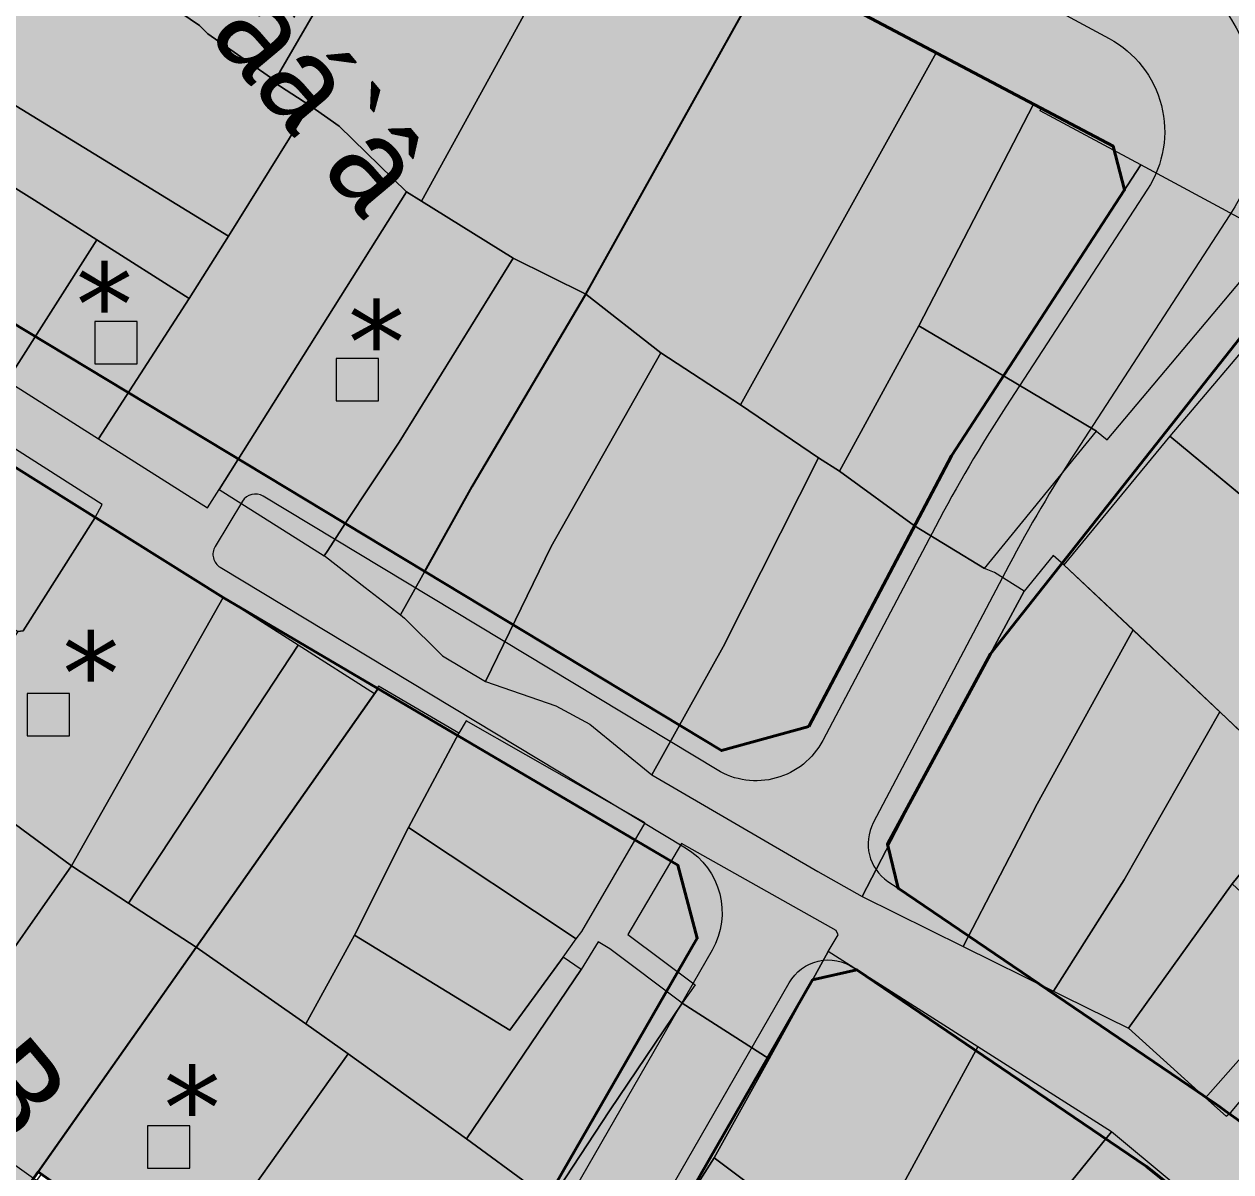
# Model space of a CAD drawing. Header units: inches. Extents: x 733725 to 1472938, y 4017711 to 8040520.
# Drawn here: x 735304.2 to 735384.1, y 4020280.3 to 4020356.3 of the extents above; entities that cross this region are included whole.
import ezdxf
from ezdxf.enums import TextEntityAlignment as Align

# ---------------------------------------------------------------- set-up
doc = ezdxf.new("R2010")
doc.units = ezdxf.units.IN
doc.header["$MEASUREMENT"] = 0
for name, color, linetype, lineweight in [('H-ASPHALT', 252, 'Continuous', 13), ('H-MASKOONI-EGHAMATI', 40, 'Continuous', 18), ('H-PYADERO', 9, 'Continuous', 15), ('H-SABZ PYADE', 63, 'Continuous', 13), ('H-SANGFARSH', 151, 'Continuous', 15), ('H-TEJARI EGHAMATI', 14, 'Continuous', 15), ('LABE ASPHALT', 7, 'Continuous', 15), ('SYMBOL', 7, 'Continuous', 13), ('TAFKIKE KARBARI', 7, 'Continuous', 40), ('TAFKIKE TAFSILI', 7, 'Continuous', 25), ('TXT-PR', 7, 'Continuous', 0), ('VAZE-MOJOOD-IN', 252, 'Continuous', 0)]:
    doc.layers.add(name, color=color, linetype=linetype, lineweight=lineweight)
doc.styles.add('NAZANIN-b', font='INaznnBd.ttf')
doc.styles.add('verdana', font='verdana_0.ttf')

# ---------------------------------------------------------------- blocks, each defined once
blk = doc.blocks.new('SYMBOLL')
at = {"layer": 'SYMBOL', "lineweight": 0}
blk.add_hatch(color=18, dxfattribs=at).paths.add_polyline_path([(1.39583606886637, -1.377632406372332), (1.39583606886637, 1.42545359356353), (-1.407249931162624, 1.42545359356353), (-1.407249931162624, -1.377632406372332)])
at = {"layer": 'SYMBOL', "color": 18, "lineweight": 0}
blk.add_lwpolyline([(-1.407249931162624, -1.377632406372332), (1.39583606886637, -1.377632406372332), (1.39583606886637, 1.42545359356353), (-1.407249931162624, 1.42545359356353)], close=True, dxfattribs=at)
blk = doc.blocks.new('SYMBOL')
at = {"layer": 'SYMBOL', "lineweight": 0}
blk.add_hatch(color=7, dxfattribs=at).paths.add_polyline_path([(1.402797691020896, -0.3578573925662186), (1.402797691020896, 2.445228607433775), (-1.4002883089791, 2.445228607433775), (-1.4002883089791, -0.3578573925662186)])
at = {"layer": 'SYMBOL', "color": 7, "lineweight": 0}
blk.add_lwpolyline([(-1.4002883089791, -0.3578573925662186), (1.402797691020896, -0.3578573925662186), (1.402797691020896, 2.445228607433779), (-1.4002883089791, 2.445228607433779)], close=True, dxfattribs=at)

msp = doc.modelspace()

# ---------------------------------------------------------------- hatches: boundary and pattern name
at = {"layer": 'H-ASPHALT'}
msp.add_hatch(color=256, dxfattribs=at).paths.add_polyline_path([(735327.120550368, 4020389.134203184), (735379.7096982603, 4020360.777549811, -0.4385833802187902), (735384.0715755238, 4020343.669022164), (735373.8395019886, 4020327.948997108, 0.0230436084107914), (735369.4314562236, 4020320.441590764), (735360.4551104731, 4020303.4017324), (735354.8872685013, 4020292.813253494), (735345.8690216234, 4020277.149209978, 0.3659604202189029), (735347.4802868492, 4020268.257376113), (735370.4095795462, 4020249.337242331, -0.4118722890859753), (735371.8088864223, 4020235.321468589), (735356.7349071829, 4020216.752692715), (735349.1690908545, 4020207.432794792), (735336.1496230196, 4020191.394854414, 0.4309721485687207), (735337.5841856454, 4020180.585729034), (735337.584185632, 4020180.585729042), (735320.9326746515, 4020192.599870835, 0.3976512420370724), (735331.1438576393, 4020193.955075892), (735365.1941327471, 4020235.899669088, 0.4118722890465838), (735364.0397045747, 4020247.462682424), (735347.6639215266, 4020260.975179743), (735335.8317806632, 4020270.738485182), (735349.777145023, 4020294.960575924), (735357.112189969, 4020308.856604424), (735364.5653478247, 4020323.004984813, -0.0230436084120394), (735369.2299465183, 4020330.949330148), (735378.6184075135, 4020345.373272825, 0.4385833802239705), (735376.0739791109, 4020355.353247283), (735325.712852281, 4020382.508526921, 0.4132433299278321), (735309.4741018158, 4020377.676484419), (735315.2242689757, 4020388.256446165, -0.0886084636058228), (735321.1671753917, 4020388.907261992, -0.1062882160978133), (735318.4017097913, 4020394.102746788), (735323.0804827758, 4020402.71141188, 0.4151844609109631)])
at = {"layer": 'H-MASKOONI-EGHAMATI'}
h = msp.add_hatch(color=256, dxfattribs=at)
h.dxf.hatch_style = 1
h.paths.add_polyline_path([(735430.4880591473, 4020288.661497829, -0.0614746895369144), (735439.6446279674, 4020297.384918423), (735442.3811090463, 4020299.491175452), (735443.2607838265, 4020302.359305905), (735430.7317001419, 4020340.216199915), (735427.2520001442, 4020350.347199917), (735419.63049823, 4020372.972335468), (735417.6738997423, 4020373.386729435), (735411.6015001489, 4020366.767499922), (735401.8000001456, 4020356.556999925), (735398.2212001444, 4020352.566099923), (735368.2081110748, 4020314.592193956), (735361.3872635644, 4020301.978247303), (735362.0985756377, 4020299.063794501), (735381.9146170951, 4020285.613585472, -0.0361171041215452), (735393.2368007335, 4020276.670658101), (735406.5967269074, 4020264.453965764), (735409.5918177045, 4020264.625520753)])
h = msp.add_hatch(color=256, dxfattribs=at)
h.dxf.hatch_style = 1
h.paths.add_polyline_path([(735365.6354139941, 4020327.718289815), (735377.0913725654, 4020345.318628122), (735376.3375219265, 4020348.222368678), (735353.5748881917, 4020360.240591078), (735341.4185001384, 4020338.418499945), (735333.9005001341, 4020325.684499943), (735330.7462230911, 4020320.043241384), (735350.4113439796, 4020308.181118221), (735356.1914197039, 4020309.79069104)])
h = msp.add_hatch(color=256, dxfattribs=at)
h.dxf.hatch_style = 1
h.paths.add_polyline_path([(735348.7950994517, 4020295.760115021), (735347.5176622355, 4020300.594176888), (735327.649416625, 4020312.281018277), (735315.6233001249, 4020295.156299951), (735305.1413646839, 4020280.282799709), (735327.9833962386, 4020264.060673057), (735330.9140423499, 4020264.702010228)])
h = msp.add_hatch(color=256, dxfattribs=at)
h.dxf.hatch_style = 1
h.paths.add_polyline_path([(735402.7860378306, 4020257.118791583), (735402.5809278418, 4020260.390455269), (735390.565000122, 4020271.002099928), (735378.5449440372, 4020280.649181837), (735359.3600321612, 4020293.670993026), (735356.4363511954, 4020292.998616929), (735346.6442618542, 4020275.990464934), (735347.6566946758, 4020270.076500125), (735364.844000116, 4020255.323999934), (735379.994000114, 4020243.120999931), (735385.3777152193, 4020238.618892103), (735387.3700680365, 4020238.793621182)])
at = {"layer": 'H-PYADERO'}
for points in [[(735357.112189969, 4020308.856604424), (735364.5653478247, 4020323.004984813, -0.0230436084120391), (735369.2299465183, 4020330.949330148), (735378.6184075135, 4020345.373272825, 0.0520932769592406), (735379.2809777302, 4020346.668281972), (735376.3375219265, 4020348.222368678), (735377.0913725654, 4020345.318628122), (735365.6354139941, 4020327.718289815), (735356.1914197039, 4020309.79069104), (735350.4113439796, 4020308.181118221), (735318.7652331847, 4020327.270248972), (735314.4689538712, 4020320.147843413), (735317.3915001326, 4020318.314899948), (735347.5176622355, 4020300.594176888), (735348.7950994517, 4020295.760115021), (735330.9140423499, 4020264.702010228), (735327.9905856787, 4020264.062246381, 0.4605004173915281), (735332.4717100095, 4020264.902285127), (735349.777145023, 4020294.960575924, 0.4082535419057724), (735348.0265446212, 4020301.736702408), (735317.2053988115, 4020320.328209158, -0.4142135624919474), (735316.8656324949, 4020321.701001514), (735318.673428061, 4020324.697979189, -0.4142135622837353), (735320.0462204139, 4020325.037745505), (735350.1058899672, 4020306.905565965, 0.4312839346315803)], [(735389.3556751003, 4020341.349040139), (735384.2927886602, 4020344.022144489, -0.0086816977363161), (735384.0715755238, 4020343.669022164), (735373.8395019886, 4020327.948997108, 0.0230436084120917), (735369.4314562236, 4020320.441590764), (735360.4550988856, 4020303.401710405, 0.3819242858231846), (735361.4245375912, 4020299.521300235), (735362.0985756377, 4020299.063794501), (735361.3872635644, 4020301.978247303), (735368.2081110748, 4020314.592193956)], [(735364.844000116, 4020255.323999934), (735347.6566946758, 4020270.076500125), (735346.6442618542, 4020275.990464934), (735356.4363511954, 4020292.998616929), (735359.3600321612, 4020293.670993026), (735359.1719801738, 4020293.798633825, 0.4360400363660385), (735354.8872685013, 4020292.813253494), (735345.8690216234, 4020277.149209978, 0.3659604202189026), (735347.4802868492, 4020268.257376113), (735370.4095795462, 4020249.337242331, -0.4118722890859753), (735371.8088864223, 4020235.321468589), (735356.7349071074, 4020216.75269262, 0.3769188047759114), (735356.9031461664, 4020212.762841087), (735356.722991854, 4020214.754710671), (735379.994000114, 4020243.120999931)]]:
    msp.add_hatch(color=256, dxfattribs=at).paths.add_polyline_path(points)
at = {"layer": 'H-SABZ PYADE'}
msp.add_hatch(color=256, dxfattribs=at).paths.add_polyline_path([(735412.9579801527, 4020406.580933147, 0.5894941995527289), (735407.7341079637, 4020407.100601764), (735405.0986948474, 4020403.286460713), (735407.0880872146, 4020403.080747243), (735415.9658121481, 4020381.99801598), (735415.6237177844, 4020380.027490303), (735407.2260485874, 4020370.873596705), (735397.1757084304, 4020360.403872875), (735395.1998881521, 4020360.093817685), (735327.6853897301, 4020396.498386042), (735326.2541055945, 4020401.28915067), (735335.1623001634, 4020417.765899945), (735349.5248001721, 4020444.098799938), (735362.2183445944, 4020467.424417241), (735366.7271738043, 4020469.592494691, 0.0742093211510539), (735377.4899450112, 4020469.074658715), (735379.2125817058, 4020468.050089452), (735382.7432001769, 4020460.05719993), (735389.8849001713, 4020443.606399928), (735398.4289001646, 4020423.656599924), (735404.0260386863, 4020410.466534202), (735403.8230724055, 4020408.47685969), (735407.9968480095, 4020414.517418862, 0.2585795637163386), (735408.2830379521, 4020417.41178799), (735385.0858153505, 4020471.148667008, 0.3008786034696928), (735373.9992715786, 4020478.392503193), (735372.1115146559, 4020478.447659912, 0.2923541458275882), (735360.7951385463, 4020472.196776399), (735323.0778117445, 4020402.706494063, 0.4150204439006159), (735327.1205503684, 4020389.134203183), (735379.7096982603, 4020360.777549811, -0.4282709772178976), (735384.2927886602, 4020344.022144489), (735389.3556751013, 4020341.34904014), (735398.2212001444, 4020352.566099923), (735401.8000001456, 4020356.556999925), (735411.6015001489, 4020366.767499922), (735417.6738997423, 4020373.386729435), (735419.63049823, 4020372.972335468), (735427.2520001442, 4020350.347199917), (735430.7317001419, 4020340.216199915), (735443.2607838265, 4020302.359305905), (735442.3811090463, 4020299.491175452), (735445.2365802098, 4020301.689018608, 0.3193898464982886), (735447.777049013, 4020310.004342872), (735433.9244752806, 4020351.556787995, 0.0211373113432426)])
h = msp.add_hatch(color=256, dxfattribs=at)
edge = h.paths.add_edge_path()
edge.add_line((735295.3113069097, 4020341.417803095), (735295.27515955, 4020341.439607407))
edge.add_line((735295.2751595499, 4020341.439607408), (735294.7491986683, 4020343.369209737))
edge.add_line((735294.7491986682, 4020343.369209738), (735297.8272001466, 4020349.060099965))
edge.add_line((735297.8272001455, 4020349.060099965), (735299.9460001481, 4020353.161099964))
edge.add_line((735299.9460001481, 4020353.161099963), (735305.5380001448, 4020363.203999946))
edge.add_line((735305.5380001441, 4020363.203999947), (735309.3272620488, 4020370.234468935))
edge.add_line((735309.3272620486, 4020370.234468935), (735312.5246383304, 4020375.95986956))
edge.add_line((735312.5246383324, 4020375.959869558), (735313.3617644979, 4020377.49903464))
edge.add_line((735313.3617644967, 4020377.499034641), (735318.14803652, 4020378.945271178))
edge.add_line((735318.1480365205, 4020378.945271178), (735379.2809777303, 4020346.668281973))
edge.add_arc((735372.751700548, 4020349.19187851), 7.000000000040642, 338.8682469698142, 421.6659601815812)
edge.add_line((735376.0739791109, 4020355.353247283), (735325.7128522809, 4020382.508526921))
edge.add_arc((735320.0175176039, 4020371.946180451), 12.00000000096608, 61.66596017886627, 151.4589680576216)
edge.add_line((735309.4758155192, 4020377.679636406), (735288.772839842, 4020339.614531586))
edge.add_line((735288.772839841, 4020339.614531588), (735269.794373807, 4020304.620715184))
edge.add_arc((735304.9561661636, 4020285.551148892), 40.00000000025832, 151.5273530924439, 203.0940735924111)
edge.add_arc((735227.8278291174, 4020252.662564063), 43.8477154585245, -6.8406530728453845, 23.094061563084722, ccw=False)
edge.add_arc((735301.1498416015, 4020243.866680746), 29.99999999975642, 173.1593577367321, 234.1893781348932)
edge.add_line((735283.5966008459, 4020219.538019891), (735320.9326746507, 4020192.599870835))
edge.add_arc((735325.3209848385, 4020198.682036048), 7.499999998337968, 234.1893781342382, 320.9305925871452)
edge.add_line((735331.1438576393, 4020193.955075892), (735332.6840315234, 4020195.852328317))
edge.add_line((735332.6840315224, 4020195.852328315), (735330.5581943836, 4020197.397892419))
edge.add_line((735330.5581943854, 4020197.397892418), (735287.9681147946, 4020228.228889587))
edge.add_line((735287.9681147938, 4020228.228889588), (735287.6186854339, 4020230.198127795))
edge.add_line((735287.6186854341, 4020230.198127795), (735303.8943588475, 4020254.350461262))
edge.add_line((735303.8943588473, 4020254.350461262), (735273.4306209193, 4020276.252164435))
edge.add_line((735273.430620919, 4020276.252164435), (735268.9633462704, 4020295.746867746))
edge.add_line((735268.9633462718, 4020295.746867746), (735289.6912819757, 4020333.966478076))
edge.add_line((735289.6912819743, 4020333.966478077), (735291.6256734295, 4020334.47454275))
edge.add_line((735291.6256734296, 4020334.474542749), (735314.4689538713, 4020320.147843413))
edge.add_line((735314.4689538712, 4020320.147843413), (735318.7652331846, 4020327.270248972))
edge.add_line((735318.7652331847, 4020327.270248972), (735295.3113069099, 4020341.417803095))
at = {"layer": 'H-SANGFARSH'}
h = msp.add_hatch(color=256, dxfattribs=at)
h.dxf.hatch_style = 1
h.paths.add_polyline_path([(735320.0462204139, 4020325.037745505, 0.4142135622670493), (735318.673428061, 4020324.697979189), (735316.8656324949, 4020321.701001514, 0.4142135624919461), (735317.2053988115, 4020320.328209158), (735348.0265446212, 4020301.736702408, -0.3870007752809916), (735349.9484353256, 4020295.285080401), (735357.1102435356, 4020308.85291323, -0.4310364997121221), (735350.1058899672, 4020306.905565965)])
h = msp.add_hatch(color=256, dxfattribs=at)
h.dxf.hatch_style = 1
edge = h.paths.add_edge_path()
edge.add_arc((735470.407941848, 4020255.926788907), 45.62516812571153, 126.6944211645125, 140.7530101631587)
edge.add_line((735435.0746307066, 4020284.792219621), (735390.7756001101, 4020233.837099926))
edge.add_line((735390.7756001097, 4020233.837099926), (735387.8204241177, 4020230.206391688))
edge.add_line((735387.820424119, 4020230.206391689), (735388.1107447558, 4020227.135394136))
edge.add_line((735388.1107447557, 4020227.135394136), (735398.7074599243, 4020218.61103066))
edge.add_line((735398.7074599252, 4020218.611030659), (735413.584675323, 4020208.671540868))
edge.add_line((735413.5846753223, 4020208.671540869), (735416.55431472, 4020209.097265974))
edge.add_line((735416.55431472, 4020209.097265974), (735420.9425730762, 4020214.354087796))
edge.add_line((735420.9425730761, 4020214.354087796), (735423.1487647538, 4020216.989252581))
edge.add_line((735423.1487647537, 4020216.989252581), (735425.3549564327, 4020219.624417367))
edge.add_line((735425.3549564327, 4020219.624417366), (735429.7548679889, 4020224.879850115))
edge.add_line((735429.7548679891, 4020224.879850115), (735434.1550221051, 4020230.135572589))
edge.add_line((735434.1550221061, 4020230.13557259), (735479.251200527, 4020189.332970634))
edge.add_arc((735473.8291126993, 4020184.735608756), 7.108781375150232, -40.3769775435581, 40.294449284593895, ccw=False)
edge.add_line((735479.24457291, 4020180.13044173), (735469.6548200712, 4020168.99446837))
edge.add_line((735469.6548200725, 4020168.994468371), (735461.8300000975, 4020159.907999909))
edge.add_line((735461.8300000979, 4020159.907999909), (735419.0000944303, 4020197.837609799))
edge.add_line((735419.00009443, 4020197.837609799), (735395.1535378628, 4020213.769529799))
edge.add_line((735395.1535378625, 4020213.769529799), (735383.9949998428, 4020222.745842974))
edge.add_line((735383.9949998427, 4020222.745842974), (735383.4862547013, 4020223.155095123))
edge.add_arc((735387.8738523102, 4020228.60935834), 7.00000000066641, 139.4785996554004, 231.1856001537182, ccw=False)
edge.add_line((735382.5527089341, 4020233.157482476), (735387.3700680367, 4020238.793621182))
edge.add_line((735387.3700680365, 4020238.793621182), (735402.7860378302, 4020257.118791581))
edge.add_line((735402.7860378306, 4020257.118791583), (735402.5809278431, 4020260.39045527))
edge.add_line((735402.5809278418, 4020260.390455269), (735390.5650001214, 4020271.002099929))
edge.add_line((735390.565000122, 4020271.002099928), (735378.544944037, 4020280.649181837))
edge.add_line((735378.5449440372, 4020280.649181837), (735359.3600321608, 4020293.670993026))
edge.add_line((735359.3600321612, 4020293.670993026), (735359.1719801727, 4020293.798633826))
edge.add_arc((735357.487167798, 4020291.316415612), 2.999999999614185, 55.83319358757199, 150.0697102176749)
edge.add_line((735354.8872685013, 4020292.813253494), (735360.4551104713, 4020303.401732398))
edge.add_arc((735363.1093514161, 4020302.003517465), 2.999999999439529, 152.2204008878514, 235.8331601232174)
edge.add_line((735361.4245375921, 4020299.521300236), (735362.0985756376, 4020299.063794502))
edge.add_line((735362.0985756377, 4020299.063794501), (735381.9145687855, 4020285.613618262))
edge.add_arc((735325.7541562887, 4020202.873011172), 99.9999999670797, 47.559325865071514, 55.833193566657485, ccw=False)
edge.add_line((735393.2368007954, 4020276.670658044), (735406.5967269075, 4020264.453965764))
edge.add_line((735406.5967269074, 4020264.453965764), (735409.5918177046, 4020264.625520753))
edge.add_line((735409.5918177045, 4020264.625520753), (735430.488059147, 4020288.661497829))
edge.add_arc((735470.4079355779, 4020255.926782932), 51.62516918731179, 126.5766370438817, 140.6478901682773, ccw=False)
edge.add_line((735439.6446279674, 4020297.384918423), (735442.3811090462, 4020299.491175452))
edge.add_line((735442.3811090463, 4020299.491175452), (735445.236580209, 4020301.689018609))
edge.add_arc((735440.6620146246, 4020307.632363602), 7.500000000246142, 307.5853149504165, 378.437131307043)
edge.add_line((735447.777049013, 4020310.004342872), (735454.8068806367, 4020288.917525461))
edge.add_arc((735447.6918462492, 4020286.54554619), 7.500000000308741, 18.43713132138593, 126.5717674455275)
edge.add_line((735443.2231271472, 4020292.568879951), (735443.1447560422, 4020292.510592238))
h.paths.add_polyline_path([(735462.6473170463, 4020170.051931053), (735459.6541558434, 4020169.849481078), (735422.0955527606, 4020203.110893655), (735421.8722916013, 4020206.102574529), (735433.3715833072, 4020219.837794751), (735436.3644117378, 4020220.045106027), (735473.7807062571, 4020186.191191447), (735473.967198757, 4020183.196993634)], flags=16)
at = {"layer": 'H-TEJARI EGHAMATI'}
for points in [[(735341.4185001384, 4020338.418499945), (735353.5748881917, 4020360.240591078), (735318.1830856418, 4020378.926765933), (735313.3888067352, 4020377.507297812), (735309.3272620467, 4020370.234468921), (735305.5380001459, 4020363.203999952), (735299.9460001439, 4020353.161099955), (735297.8272001422, 4020349.060099956), (735294.7491986682, 4020343.369209738), (735295.2751595504, 4020341.439607406), (735330.7462230911, 4020320.043241384), (735333.9005001341, 4020325.684499943)], [(735305.1313139461, 4020280.268538062), (735315.6233001249, 4020295.156299951), (735327.649416625, 4020312.281018277), (735317.3915001326, 4020318.314899948), (735291.6256734296, 4020334.474542749), (735289.6912819743, 4020333.966478077), (735268.9633462718, 4020295.746867746), (735273.430620919, 4020276.252164435), (735301.6207365515, 4020255.985066994), (735310.9239711831, 4020268.816907674), (735301.6672748374, 4020275.39089826)]]:
    msp.add_hatch(color=256, dxfattribs=at).paths.add_polyline_path(points)

# ---------------------------------------------------------------- linework, layer by layer
at = {"layer": 'LABE ASPHALT'}
for points in [[(735403.7670414941, 4020408.395768116), (735407.9968480077, 4020414.51741886, 0.2585795637210454), (735408.283037954, 4020417.411787987), (735408.283037954, 4020417.411787987), (735385.0858153515, 4020471.148667009), (735385.0858153505, 4020471.148667008, 0.3008786034740398), (735373.9992715796, 4020478.392503192, -0.0174920406057906), (735372.1115146559, 4020478.447659912, 0.2923541458345993), (735360.7951385458, 4020472.1967764), (735360.7951385458, 4020472.1967764), (735323.0778117422, 4020402.70649406, 0.4150204439029979), (735327.1205503694, 4020389.134203183), (735327.1205503694, 4020389.134203183), (735379.7096982603, 4020360.777549811), (735379.7096982603, 4020360.777549811, -0.4385833802181863), (735384.0715755229, 4020343.669022166), (735373.8395019877, 4020327.948997107), (735373.8395019877, 4020327.948997107, 0.0230436084114477), (735369.4314562227, 4020320.441590763), (735360.4551104712, 4020303.401732398), (735360.4551104712, 4020303.401732398, 0.3819266595999285), (735361.4245375921, 4020299.521300235), (735362.0985756386, 4020299.063794501)], [(735325.7128522801, 4020382.50852692), (735376.07397911, 4020355.353247284, -0.4385833802221975), (735378.618407513, 4020345.373272824), (735378.618407513, 4020345.373272824), (735369.2299465183, 4020330.949330148, 0.0230436084121511), (735364.5653478247, 4020323.004984813), (735357.112189969, 4020308.856604424), (735357.112189969, 4020308.856604424, -0.4312839346323883), (735350.1058899672, 4020306.905565965), (735320.046220413, 4020325.037745507, 0.4142135623730951), (735318.673428061, 4020324.697979189), (735316.8656324921, 4020321.701001512), (735316.8656324926, 4020321.701001511, 0.4142135624430738), (735317.2053988129, 4020320.328209159), (735348.0265446203, 4020301.736702407, -0.4082535419057359), (735349.7771450216, 4020294.960575923), (735332.4717100095, 4020264.902285127, -0.4423645863455933), (735328.1347399643, 4020263.953190626), (735328.1347399643, 4020263.953190626), (735327.9833962391, 4020264.060673058)], [(735356.9031461617, 4020212.76284109, -0.3769188157656123), (735356.7349071829, 4020216.752692715), (735356.7349071829, 4020216.752692715), (735371.8088864223, 4020235.321468589), (735371.8088864223, 4020235.321468589, 0.4118722890865719), (735370.4095795462, 4020249.337242331), (735347.4802868501, 4020268.257376113), (735347.4802868501, 4020268.257376113, -0.3659604202148738), (735345.8690216243, 4020277.149209979), (735354.8872685004, 4020292.813253492, -0.4360400362132092), (735359.1719801724, 4020293.798633826), (735359.1719801724, 4020293.798633826), (735359.3600321622, 4020293.670993027)]]:
    msp.add_lwpolyline(points, format="xyb", dxfattribs=at)
at = {"layer": 'TAFKIKE KARBARI'}
for points in [[(735356.1914197039, 4020309.79069104), (735350.4113439796, 4020308.181118221), (735295.2751595504, 4020341.439607406), (735294.7491986682, 4020343.369209738), (735297.8272001422, 4020349.060099956), (735299.9460001439, 4020353.161099955), (735305.5380001459, 4020363.203999952), (735309.3272620467, 4020370.234468921), (735313.3888067352, 4020377.507297812), (735318.1830856418, 4020378.926765933), (735376.3375219265, 4020348.222368678), (735377.0913725654, 4020345.318628122), (735365.6354139941, 4020327.718289815)], [(735305.1413646843, 4020280.282799708), (735327.9833962386, 4020264.060673057), (735330.9140423499, 4020264.702010228), (735348.7950994517, 4020295.760115021), (735347.5176622355, 4020300.594176888), (735317.3915001326, 4020318.314899948), (735291.6256734296, 4020334.474542749), (735289.6912819743, 4020333.966478077), (735268.9633462718, 4020295.746867746), (735273.430620919, 4020276.252164435), (735303.8943588473, 4020254.350461262), (735287.6186854341, 4020230.198127795), (735287.9681147938, 4020228.228889588), (735330.5581943854, 4020197.397892418), (735332.541016201, 4020197.6594601), (735363.3315023337, 4020235.588505054), (735351.4000001135, 4020243.873999939), (735339.1677001156, 4020253.468299942), (735337.1024316526, 4020250.225290718), (735301.6672748374, 4020275.39089826), (735305.141414931, 4020280.282761047)], [(735364.844000116, 4020255.323999934), (735379.994000114, 4020243.120999931), (735385.3777152193, 4020238.618892103), (735387.3700680365, 4020238.793621182), (735402.7860378306, 4020257.118791583), (735402.5809278418, 4020260.390455269), (735390.565000122, 4020271.002099928), (735378.5449440372, 4020280.649181837), (735359.3600321612, 4020293.670993026), (735356.4363511954, 4020292.998616929), (735346.6442618542, 4020275.990464934), (735347.6566946758, 4020270.076500125)]]:
    msp.add_lwpolyline(points, close=True, dxfattribs=at)
msp.add_lwpolyline([(735430.7317001419, 4020340.216199915), (735427.2520001442, 4020350.347199917), (735419.63049823, 4020372.972335468), (735417.6738997423, 4020373.386729435), (735411.6015001489, 4020366.767499922), (735401.8000001456, 4020356.556999925), (735398.2212001444, 4020352.566099923), (735368.2081110748, 4020314.592193956), (735361.3872635644, 4020301.978247303), (735362.0985756377, 4020299.063794501), (735381.9145687856, 4020285.613618262, -0.0361172504888053), (735393.2368007954, 4020276.670658044), (735406.5967269074, 4020264.453965764), (735409.5918177045, 4020264.625520753), (735430.4880591473, 4020288.661497829, -0.0614746895369116), (735439.6446279674, 4020297.384918423), (735442.3811090463, 4020299.491175452), (735443.2607838265, 4020302.359305905)], format="xyb", close=True, dxfattribs=at)
at = {"layer": 'TAFKIKE TAFSILI'}
for points in [[(735330.7462230911, 4020320.043241384), (735333.9005001341, 4020325.684499943), (735341.4185001389, 4020338.418499944), (735353.5748881917, 4020360.240591078)], [(735305.1413646843, 4020280.282799708), (735315.6233001249, 4020295.156299951), (735327.649416625, 4020312.281018277)]]:
    msp.add_lwpolyline(points, dxfattribs=at)
at = {"layer": 'VAZE-MOJOOD-IN'}
for points in [[(735342.3454588612, 4020366.04824941), (735331.9612588573, 4020371.667249417), (735331.7801588551, 4020371.762649416), (735324.544558858, 4020359.017449421), (735320.8165588526, 4020352.573449418), (735320.7505588537, 4020352.460449422), (735323.1415588539, 4020350.918449421), (735325.0815588571, 4020349.546449412), (735329.5389229017, 4020345.202174111), (735330.5288143023, 4020344.5838299), (735338.2605588553, 4020358.633449413), (735342.3454588612, 4020366.04824941)], [(735316.5245478962, 4020364.612459722), (735309.3255478912, 4020370.231159723), (735305.5380478987, 4020363.203959716), (735315.837547889, 4020356.206459715), (735316.3805478888, 4020355.663459721), (735320.8165478935, 4020352.573459721), (735324.5445478931, 4020359.017459724), (735316.5245478962, 4020364.612459722)], [(735353.5652566755, 4020360.223151465), (735342.4492566613, 4020365.992051475), (735342.3454566682, 4020366.048251472), (735338.2605566622, 4020358.633451474), (735330.5288208813, 4020344.583823717), (735336.6020195506, 4020340.790145567), (735341.4185566683, 4020338.418451476), (735353.5652566755, 4020360.223151465)], [(735320.8165478935, 4020352.573459721), (735316.3805478888, 4020355.663459721), (735315.837547889, 4020356.206459715), (735305.5380478987, 4020363.203959716), (735300.0870478962, 4020353.433959718), (735299.9460478921, 4020353.16105972), (735317.7535478942, 4020342.257459724), (735323.1415478901, 4020350.918459724), (735320.7505478945, 4020352.460459724), (735320.8165478935, 4020352.573459721)], [(735364.6095478949, 4020354.406159724), (735353.5652478987, 4020360.223159716), (735341.4185478963, 4020338.41845972), (735346.3955478925, 4020334.537459724), (735351.6555478928, 4020331.097459714), (735364.6095478949, 4020354.406159724)], [(735371.0586478941, 4020351.009459725), (735364.6095478949, 4020354.406159724), (735351.6555478928, 4020331.097459714), (735356.8329478914, 4020327.585159723), (735358.2235478918, 4020326.693459722), (735363.4685478967, 4020336.31545972), (735371.0586478941, 4020351.009459725)], [(735317.7535478942, 4020342.257459724), (735299.9460478921, 4020353.16105972), (735297.8272478902, 4020349.060059721), (735304.9096478974, 4020344.635659724), (735309.028247894, 4020342.020659714), (735315.1585478901, 4020338.128459719), (735317.7535478942, 4020342.257459724)], [(735316.3630526996, 4020324.272750271), (735317.1260654217, 4020325.484943239), (735329.5389294807, 4020345.202167927), (735325.0815654361, 4020349.546443229), (735323.1415654329, 4020350.918443242), (735317.7535654288, 4020342.257443244), (735315.1585654248, 4020338.128443238), (735309.1367654299, 4020328.843543237), (735316.3630526996, 4020324.272750271)], [(735378.1693478983, 4020346.974659722), (735371.510947892, 4020350.551359721), (735371.5639478973, 4020350.743359718), (735371.0586478941, 4020351.009459725), (735363.4685478967, 4020336.31545972), (735369.0780478996, 4020333.007259716), (735378.1693478983, 4020346.974659722)], [(735309.028247894, 4020342.020659714), (735304.9096478974, 4020344.635659724), (735297.8272478902, 4020349.060059721), (735297.7590478898, 4020348.927959715), (735292.5270478883, 4020339.264959718), (735303.0900478901, 4020332.667959717), (735309.028247894, 4020342.020659714)], [(735375.2359478935, 4020329.346659722), (735375.933347897, 4020328.777759722), (735387.186947891, 4020342.130959711), (735378.1693478983, 4020346.974659722), (735369.0780478996, 4020333.007259716), (735375.2359478935, 4020329.346659722)], [(735324.0971983327, 4020321.08841233), (735324.3326983306, 4020321.449012327), (735325.4865625304, 4020323.215681147), (735329.0465853969, 4020328.616918223), (735336.6020414807, 4020340.790124955), (735330.5288471974, 4020344.583798984), (735329.5389601827, 4020345.202139073), (735317.1260982992, 4020325.484912339), (735324.0971983327, 4020321.08841233)], [(735315.1585478901, 4020338.128459719), (735309.028247894, 4020342.020659714), (735303.0900478901, 4020332.667959717), (735309.1367478953, 4020328.843559715), (735315.1585478901, 4020338.128459719)], [(735341.4185676335, 4020338.418441167), (735336.6020305157, 4020340.790135259), (735329.0465744319, 4020328.616928525), (735325.4865559514, 4020323.215687328), (735324.3326676288, 4020321.449041175), (735324.097167632, 4020321.088441174), (735324.1740676325, 4020321.039941173), (735326.7963676344, 4020318.998541172), (735327.9462676289, 4020318.103441173), (735329.1414676292, 4020317.17304117), (735333.9005676275, 4020325.684441171), (735341.4185676335, 4020338.418441167)], [(735346.3955478925, 4020334.537459724), (735341.4185478963, 4020338.41845972), (735333.9005478905, 4020325.684459721), (735329.1414478922, 4020317.173059718), (735329.4187478925, 4020316.957159718), (735331.9270478964, 4020314.456959722), (735334.7740478892, 4020312.763959718), (735339.1325478948, 4020321.700459725), (735346.3955478925, 4020334.537459724)], [(735369.0780478996, 4020333.007259716), (735363.4685478967, 4020336.31545972), (735358.2235478918, 4020326.693459722), (735363.1865478943, 4020323.069459719), (735367.817047899, 4020320.253259719), (735375.2359478935, 4020329.346659722), (735369.0780478996, 4020333.007259716)], [(735308.9200478932, 4020323.627959718), (735309.3880478891, 4020324.485959725), (735292.3880478911, 4020335.330959721), (735290.0050478971, 4020334.622959723), (735286.1489478926, 4020327.648759722), (735294.3543478958, 4020322.400259723), (735303.7953478908, 4020316.07425972), (735304.1573478911, 4020316.112259721), (735308.9200478932, 4020323.627959718)], [(735351.6555478928, 4020331.097459714), (735346.3955478925, 4020334.537459724), (735339.1325478948, 4020321.700459725), (735334.7740478892, 4020312.763959718), (735339.4308478928, 4020311.141459714), (735341.6911478931, 4020309.938759715), (735345.7960478939, 4020306.568959717), (735350.5167478947, 4020315.054559714), (735356.8329478914, 4020327.585159723), (735351.6555478928, 4020331.097459714)], [(735395.3955544838, 4020325.763453528), (735385.0052544796, 4020334.825953527), (735380.0922283947, 4020329.00878296), (735390.7475620128, 4020320.189060486), (735395.3955544838, 4020325.763453528)], [(735402.9861373123, 4020310.052253294), (735393.9263997409, 4020317.557845154), (735380.0922293855, 4020329.008783909), (735373.0832044443, 4020320.493222681), (735386.1945957991, 4020308.126069667), (735394.4328900925, 4020300.173287146), (735402.9861373123, 4020310.052253294)], [(735370.4498478939, 4020318.737659716), (735368.4862478974, 4020319.972559722), (735367.817047899, 4020320.253259719), (735363.1865478943, 4020323.069459719), (735358.2235478918, 4020326.693459722), (735356.8329478914, 4020327.585159723), (735350.5167478947, 4020315.054559714), (735345.7960478939, 4020306.568959717), (735356.7890478987, 4020300.178959718), (735359.7230478942, 4020298.512959715), (735364.1695478938, 4020307.123459721), (735370.4498478939, 4020318.737659716)], [(735317.3915478889, 4020318.314859722), (735317.2667478973, 4020318.39345972), (735308.9200478932, 4020323.627959718), (735304.1573478911, 4020316.112259721), (735303.7953478908, 4020316.07425972), (735297.8853478935, 4020307.398259715), (735302.6303478967, 4020304.030259715), (735307.3483478904, 4020300.56225972), (735317.3915478889, 4020318.314859722)], [(735372.3555544789, 4020321.117753534), (735370.4498544788, 4020318.737653526), (735364.1695544764, 4020307.123453532), (735359.7230544769, 4020298.512953527), (735366.4045544787, 4020295.205453531), (735371.3065544844, 4020304.650453526), (735377.6568509749, 4020316.17918881), (735373.0832044443, 4020320.493222681), (735372.3555544789, 4020321.117753534)], [(735322.3625478898, 4020315.15775972), (735317.3915478889, 4020318.314859722), (735307.3483478904, 4020300.56225972), (735311.1343478936, 4020298.089259711), (735322.3625478898, 4020315.15775972)], [(735383.411417716, 4020310.751266956), (735377.656846584, 4020316.179192937), (735371.3065544844, 4020304.650453526), (735366.4045544787, 4020295.205453531), (735372.3814544805, 4020292.246753523), (735377.0640544785, 4020299.630453522), (735383.411417716, 4020310.751266956)], [(735327.4159478897, 4020311.948459722), (735322.3625478898, 4020315.15775972), (735311.1343478936, 4020298.089259711), (735315.6233478901, 4020295.156259723), (735327.4159478897, 4020311.948459722)], [(735333.0010478932, 4020309.33895972), (735327.6780478943, 4020312.454959723), (735327.4159478897, 4020311.948459722), (735315.6233478901, 4020295.156259723), (735322.8807478918, 4020290.088259721), (735326.1036478948, 4020295.969459714), (735329.6662478962, 4020303.100659722), (735333.0010478932, 4020309.33895972)], [(735389.068039271, 4020305.352210003), (735383.4114127606, 4020310.751271622), (735377.0640544785, 4020299.630453522), (735372.3814544805, 4020292.246753523), (735373.0865544815, 4020291.898853528), (735377.3500544791, 4020289.797953533), (735384.2175544878, 4020299.35545352), (735389.068039271, 4020305.352210003)], [(735340.7857478964, 4020295.717459715), (735341.1440478923, 4020296.212959722), (735345.3490478995, 4020303.394959717), (735333.4930478905, 4020310.153959713), (735333.0010478932, 4020309.33895972), (735329.6662478962, 4020303.100659722), (735340.7857478964, 4020295.717459715)], [(735394.4328878876, 4020300.173289179), (735389.0680392212, 4020305.352209941), (735384.2175544878, 4020299.35545352), (735390.1333544808, 4020293.888553521), (735382.458354485, 4020285.195253522), (735383.827054483, 4020283.961953517), (735384.1360544816, 4020284.213953522), (735396.1255544861, 4020298.68445352), (735394.4328878876, 4020300.173289179)], [(735307.3483478904, 4020300.56225972), (735302.6303478967, 4020304.030259715), (735295.6503478903, 4020293.897259717), (735291.9440478896, 4020288.995559717), (735296.8602478901, 4020285.547859713), (735307.3483478904, 4020300.56225972)], [(735340.7857478964, 4020295.717459715), (735329.6662478962, 4020303.100659722), (735326.1036478948, 4020295.969459714), (735336.3866478925, 4020289.663759716), (735339.9120478968, 4020294.508959717), (735340.7857478964, 4020295.717459715)], [(735357.467047895, 4020294.869959711), (735358.1380478959, 4020295.977959714), (735358.0070478958, 4020296.261959716), (735347.7600478982, 4020302.039959719), (735344.2020478945, 4020295.998959716), (735348.6660478979, 4020292.667759713), (735347.7954478959, 4020291.446259717), (735353.5555478977, 4020287.763259714), (735357.467047895, 4020294.869959711)], [(735311.1343478936, 4020298.089259711), (735307.3483478904, 4020300.56225972), (735296.8602478901, 4020285.547859713), (735296.9318478921, 4020285.497059714), (735304.8477478942, 4020279.866059712), (735315.6233478901, 4020295.156259723), (735311.1343478936, 4020298.089259711)], [(735382.4583478987, 4020285.195259715), (735390.1333478948, 4020293.888559715), (735384.2175479014, 4020299.355459713), (735377.3500478929, 4020289.797959723), (735382.4583478987, 4020285.195259715)], [(735339.9120478968, 4020294.508959717), (735336.3866478925, 4020289.663759716), (735326.1036478948, 4020295.969459714), (735322.8807478918, 4020290.088259721), (735325.6794478988, 4020288.107959719), (735333.510347892, 4020282.460259723), (735341.1011478913, 4020293.676759723), (735339.9120478968, 4020294.508959717)], [(735347.7954478959, 4020291.446259717), (735343.0080478976, 4020295.06295972), (735342.2270478948, 4020295.52395972), (735341.1011478913, 4020293.676759723), (735333.510347892, 4020282.460259723), (735337.9053478905, 4020279.239259718), (735339.0993478937, 4020278.407259716), (735342.9883478945, 4020284.318259719), (735347.7954478959, 4020291.446259717)], [(735322.8807478918, 4020290.088259721), (735315.6233478901, 4020295.156259723), (735304.8477478942, 4020279.866059712), (735305.0674478966, 4020279.709759717), (735305.3630478961, 4020280.125359715), (735314.9050478889, 4020273.34875972), (735314.6121478971, 4020272.906659716), (735314.8046478967, 4020272.772359716), (735325.6794478988, 4020288.107959719), (735322.8807478918, 4020290.088259721)], [(735367.3831478945, 4020288.560059718), (735357.467047895, 4020294.869959711), (735353.5555478977, 4020287.763259714), (735349.9253478937, 4020281.204259713), (735359.4653478963, 4020274.026259719), (735367.3831478945, 4020288.560059718)], [(735353.5555478977, 4020287.763259714), (735347.7954478959, 4020291.446259717), (735342.9883478945, 4020284.318259719), (735339.0993478937, 4020278.407259716), (735345.3563478973, 4020274.046259714), (735349.9253478937, 4020281.204259713), (735353.5555478977, 4020287.763259714)], [(735333.510347892, 4020282.460259723), (735325.6794478988, 4020288.107959719), (735314.8046478967, 4020272.772359716), (735323.7757478962, 4020266.511359714), (735326.7774478968, 4020264.851559715), (735337.9053478905, 4020279.239259718), (735333.510347892, 4020282.460259723)], [(735376.2340479004, 4020282.927959711), (735367.3831478945, 4020288.560059718), (735359.4653478963, 4020274.026259719), (735364.8093478942, 4020269.594259719), (735368.0213478984, 4020273.325259714), (735368.6553478921, 4020273.589259713), (735376.2340479004, 4020282.927959711)], [(735384.1319478943, 4020276.359159717), (735376.2340479004, 4020282.927959711), (735368.6553478921, 4020273.589259713), (735368.0213478984, 4020273.325259714), (735364.8093478942, 4020269.594259719), (735372.1813478953, 4020263.108259717), (735375.3683478963, 4020266.758259721), (735376.6723478943, 4020267.798259715), (735384.1319478943, 4020276.359159717)], [(735359.4653478963, 4020274.026259719), (735349.9253478937, 4020281.204259713), (735345.3563478973, 4020274.046259714), (735341.4383478968, 4020266.389259717), (735351.1540478957, 4020259.456959722), (735353.2930478933, 4020263.118959721), (735359.4653478963, 4020274.026259719)]]:
    msp.add_lwpolyline(points, close=True, dxfattribs=at)

# ---------------------------------------------------------------- block references
at = {"layer": 'SYMBOL', "lineweight": 35, "rotation": 359.999999983158}
for p in [(735310.3063736618, 4020334.157193493), (735326.2952592978, 4020331.70353158), (735305.8161826599, 4020309.51656512)]:
    msp.add_blockref('SYMBOL', p, dxfattribs=at)
at = {"layer": 'SYMBOL', "rotation": 359.999999983158}
msp.add_blockref('SYMBOLL', (735313.7921719872, 4020281.914612403), dxfattribs=at)

# ---------------------------------------------------------------- texts
at = {"layer": 'SYMBOL', "color": 7, "style": 'verdana'}
for p in [(735307.647649263, 4020335.03368004), (735325.6645926507, 4020332.534349803), (735306.7549372735, 4020310.590966306)]:
    msp.add_text('*', height=5.5, rotation=359.9999999866598, dxfattribs=at).set_placement(p)
at = {"layer": 'SYMBOL', "color": 18, "style": 'verdana'}
msp.add_text('*', height=5.5, rotation=359.9999999866598, dxfattribs=at).set_placement((735313.4616957209, 4020281.830385343))
at = {"layer": 'TXT-PR', "style": 'NAZANIN-b'}
for s, p in [('àá`â', (735321.5337264668, 4020349.429387417)), ('Æá®CËsB', (735290.5539379115, 4020296.662218112))]:
    msp.add_text(s, height=6, rotation=309.99999997634, dxfattribs=at).set_placement(p, align=Align.CENTER)

doc.saveas('drawing.dxf')
